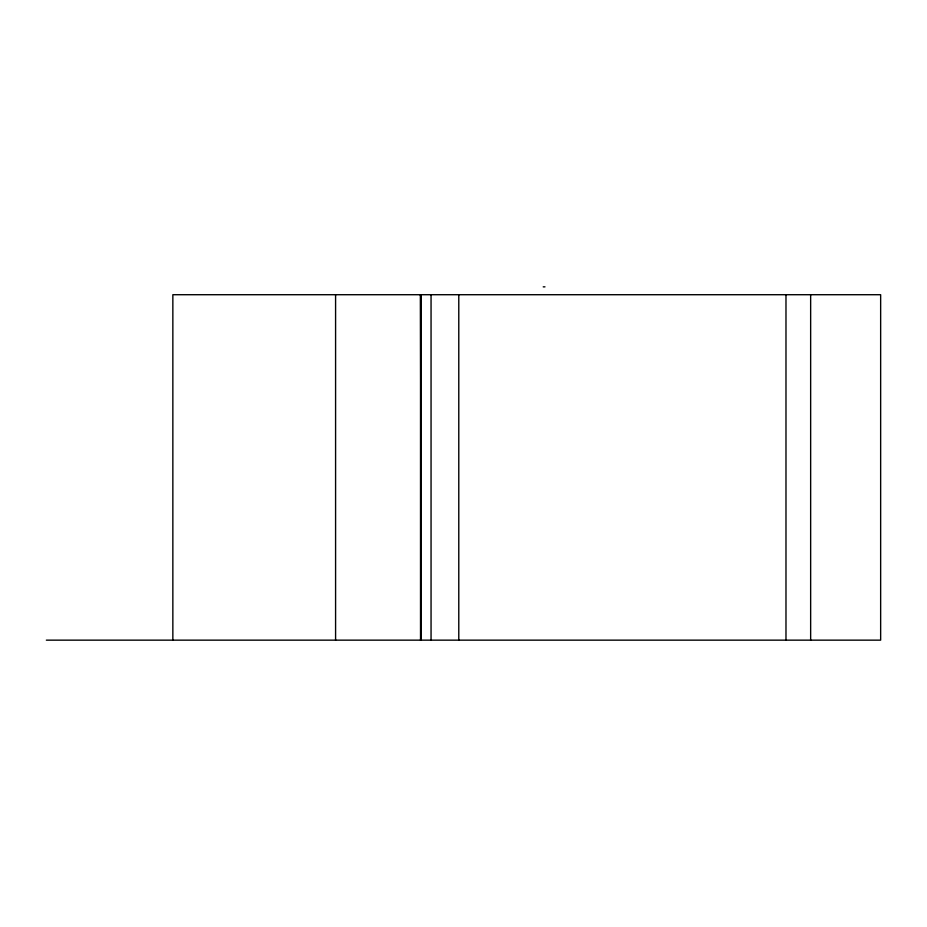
<?xml version="1.0" encoding="UTF-8"?>
<svg xmlns="http://www.w3.org/2000/svg" width="927" height="927" viewBox="0 0 927 927"><rect width="100%" height="100%" fill="white"/><g stroke="black" fill="none" stroke-linecap="round" stroke-linejoin="round"><path stroke-width="1.39" d="M543.222 286.849L544.972 286.849M46.35 640.151L880.65 640.151L880.65 294.716L172.851 294.716L172.851 640.151M420.522 640.151L420.522 294.716L421.345 301.878M420.522 294.716L421.229 640.151L421.229 294.716M810.65 294.716L810.65 640.151M785.98 294.716L785.98 640.151M458.784 294.716L458.784 640.151M431.055 294.716L431.055 640.151M335.586 294.716L335.586 640.151"/></g></svg>
